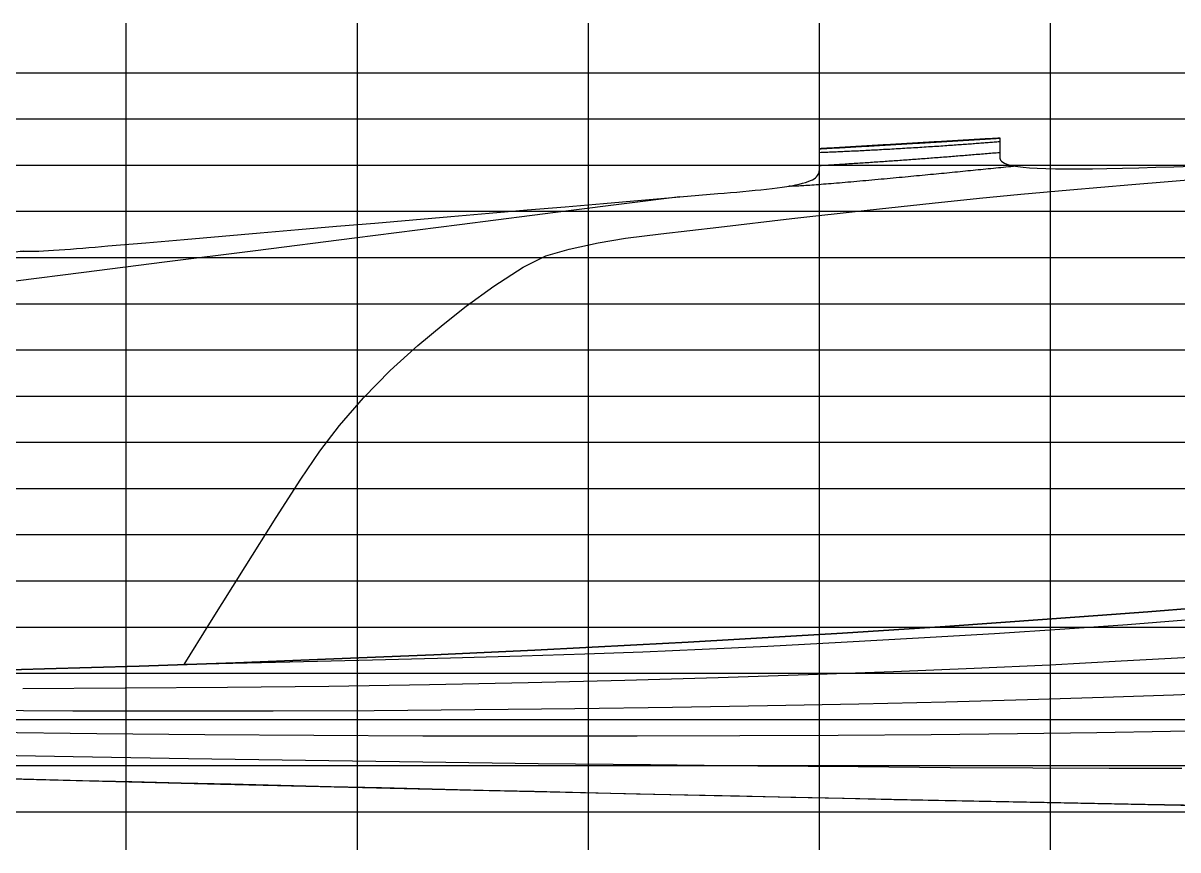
# Model space of a CAD drawing. Extents: x -0.22 to 9, y -4.91 to 1.71.
# Drawn here: x 1.777 to 4.276, y -0.083 to 1.708 of the extents above; entities that cross this region are included whole.
import ezdxf

# ---------------------------------------------------------------- set-up
doc = ezdxf.new("R2010")
doc.units = 0
doc.header["$MEASUREMENT"] = 0
for name, color, linetype in [('Base', 7, 'Continuous'), ('buttocks', 7, 'Continuous'), ('DWL', 7, 'Continuous'), ('Knuckle_lines', 7, 'Continuous'), ('stationgrid', 7, 'Continuous'), ('wlgrid', 7, 'Continuous')]:
    doc.layers.add(name, color=color, linetype=linetype)

msp = doc.modelspace()

# ---------------------------------------------------------------- linework, layer by layer
at = {"layer": 'Base', "color": 9}
msp.add_line((-0.219499, 0), (8.999479, 0), dxfattribs=at)
at = {"layer": 'buttocks', "color": 135}
for points in [[(3.5, 1.4362), (3.5039, 1.4364), (3.5079, 1.4366), (3.5118, 1.4368), (3.5158, 1.4371), (3.5197, 1.4373), (3.5236, 1.4375), (3.5276, 1.4378), (3.5315, 1.438), (3.5355, 1.4382), (3.5394, 1.4385), (3.5433, 1.4387), (3.5473, 1.4389), (3.5512, 1.4392), (3.5552, 1.4394), (3.5591, 1.4396), (3.563, 1.4399), (3.567, 1.4401), (3.5709, 1.4403), (3.5748, 1.4406), (3.5788, 1.4408), (3.5827, 1.441), (3.5867, 1.4413), (3.5906, 1.4415), (3.5945, 1.4417), (3.5985, 1.442), (3.6024, 1.4422), (3.6064, 1.4424), (3.6103, 1.4427), (3.6142, 1.4429), (3.6182, 1.4431), (3.6221, 1.4434), (3.6261, 1.4436), (3.63, 1.4438), (3.6339, 1.4441), (3.6379, 1.4443), (3.6418, 1.4445), (3.6458, 1.4447), (3.6497, 1.445), (3.6536, 1.4452), (3.6576, 1.4454), (3.6615, 1.4457), (3.6655, 1.4459), (3.6694, 1.4461), (3.6733, 1.4464), (3.6773, 1.4466), (3.6812, 1.4468), (3.6852, 1.4471), (3.6891, 1.4473), (3.693, 1.4475), (3.697, 1.4478), (3.7009, 1.448), (3.7048, 1.4482), (3.7088, 1.4485), (3.7127, 1.4487), (3.7167, 1.4489), (3.7206, 1.4492), (3.7245, 1.4494), (3.7285, 1.4496), (3.7324, 1.4499), (3.7364, 1.4501), (3.7403, 1.4503), (3.7442, 1.4506), (3.7482, 1.4508), (3.7521, 1.451), (3.7561, 1.4513), (3.76, 1.4515), (3.7639, 1.4517), (3.7679, 1.4519), (3.7718, 1.4522), (3.7758, 1.4524), (3.7797, 1.4526), (3.7836, 1.4529), (3.7876, 1.4531), (3.7915, 1.4533), (3.7955, 1.4536), (3.7994, 1.4538), (3.8033, 1.454), (3.8073, 1.4543), (3.8112, 1.4545), (3.8152, 1.4547), (3.8191, 1.455), (3.823, 1.4552), (3.827, 1.4554), (3.8309, 1.4557), (3.8348, 1.4559), (3.8388, 1.4561), (3.8427, 1.4564), (3.8467, 1.4566), (3.8506, 1.4568), (3.8545, 1.4571), (3.8585, 1.4573), (3.8624, 1.4575), (3.8664, 1.4578), (3.8703, 1.458), (3.8742, 1.4582), (3.8782, 1.4585), (3.8821, 1.4587), (3.8861, 1.4589), (3.89, 1.4592)], [(3.5, 1.4353), (3.5039, 1.4355), (3.5079, 1.4358), (3.5118, 1.436), (3.5158, 1.4362), (3.5197, 1.4364), (3.5236, 1.4367), (3.5276, 1.4369), (3.5315, 1.4371), (3.5355, 1.4373), (3.5394, 1.4376), (3.5433, 1.4378), (3.5473, 1.438), (3.5512, 1.4382), (3.5552, 1.4385), (3.5591, 1.4387), (3.563, 1.4389), (3.567, 1.4391), (3.5709, 1.4394), (3.5749, 1.4396), (3.5788, 1.4398), (3.5827, 1.44), (3.5867, 1.4403), (3.5906, 1.4405), (3.5946, 1.4407), (3.5985, 1.441), (3.6024, 1.4412), (3.6064, 1.4414), (3.6103, 1.4416), (3.6142, 1.4419), (3.6182, 1.4421), (3.6221, 1.4423), (3.6261, 1.4425), (3.63, 1.4428), (3.6339, 1.443), (3.6379, 1.4432), (3.6418, 1.4435), (3.6458, 1.4437), (3.6497, 1.4439), (3.6536, 1.4441), (3.6576, 1.4444), (3.6615, 1.4446), (3.6655, 1.4448), (3.6694, 1.4451), (3.6733, 1.4453), (3.6773, 1.4455), (3.6812, 1.4458), (3.6852, 1.446), (3.6891, 1.4462), (3.693, 1.4465), (3.697, 1.4467), (3.7009, 1.4469), (3.7049, 1.4472), (3.7088, 1.4474), (3.7127, 1.4476), (3.7167, 1.4479), (3.7206, 1.4481), (3.7246, 1.4483), (3.7285, 1.4486), (3.7324, 1.4488), (3.7364, 1.449), (3.7403, 1.4493), (3.7442, 1.4495), (3.7482, 1.4497), (3.7521, 1.45), (3.7561, 1.4502), (3.76, 1.4504), (3.7639, 1.4507), (3.7679, 1.4509), (3.7718, 1.4512), (3.7758, 1.4514), (3.7797, 1.4516), (3.7836, 1.4519), (3.7876, 1.4521), (3.7915, 1.4523), (3.7955, 1.4526), (3.7994, 1.4528), (3.8033, 1.4531), (3.8073, 1.4533), (3.8112, 1.4535), (3.8152, 1.4538), (3.8191, 1.454), (3.823, 1.4543), (3.827, 1.4545), (3.8309, 1.4547), (3.8349, 1.455), (3.8388, 1.4552), (3.8427, 1.4555), (3.8467, 1.4557), (3.8506, 1.4559), (3.8545, 1.4562), (3.8585, 1.4564), (3.8624, 1.4567), (3.8664, 1.4569), (3.8703, 1.4571), (3.8742, 1.4574), (3.8782, 1.4576), (3.8821, 1.4579), (3.8861, 1.4581), (3.89, 1.4583)], [(3.5, 1.4276), (3.5035, 1.4277), (3.5071, 1.4279), (3.5106, 1.428), (3.5142, 1.4282), (3.5177, 1.4283), (3.5213, 1.4285), (3.5249, 1.4286), (3.5285, 1.4288), (3.532, 1.4289), (3.5357, 1.4291), (3.5393, 1.4293), (3.5429, 1.4294), (3.5466, 1.4296), (3.5502, 1.4297), (3.5539, 1.4299), (3.5576, 1.4301), (3.5614, 1.4303), (3.5651, 1.4304), (3.5689, 1.4306), (3.5727, 1.4308), (3.5766, 1.431), (3.5805, 1.4311), (3.5844, 1.4313), (3.5883, 1.4315), (3.5923, 1.4317), (3.5963, 1.4319), (3.6004, 1.4321), (3.6044, 1.4323), (3.6086, 1.4325), (3.6127, 1.4328), (3.617, 1.433), (3.6212, 1.4332), (3.6255, 1.4334), (3.6299, 1.4337), (3.6343, 1.4339), (3.6387, 1.4342), (3.6431, 1.4344), (3.6476, 1.4347), (3.6522, 1.4349), (3.6567, 1.4352), (3.6613, 1.4354), (3.6659, 1.4357), (3.6705, 1.436), (3.6752, 1.4362), (3.6798, 1.4365), (3.6845, 1.4368), (3.6891, 1.4371), (3.6938, 1.4374), (3.6984, 1.4377), (3.7031, 1.4379), (3.7078, 1.4382), (3.7124, 1.4385), (3.7171, 1.4388), (3.7217, 1.4391), (3.7263, 1.4394), (3.7309, 1.4397), (3.7355, 1.44), (3.74, 1.4403), (3.7445, 1.4406), (3.749, 1.4409), (3.7535, 1.4411), (3.7579, 1.4414), (3.7623, 1.4417), (3.7666, 1.442), (3.7709, 1.4423), (3.7752, 1.4426), (3.7794, 1.4429), (3.7835, 1.4432), (3.7876, 1.4435), (3.7916, 1.4437), (3.7956, 1.444), (3.7995, 1.4443), (3.8034, 1.4446), (3.8072, 1.4448), (3.8109, 1.4451), (3.8146, 1.4454), (3.8182, 1.4457), (3.8218, 1.4459), (3.8254, 1.4462), (3.8289, 1.4464), (3.8323, 1.4467), (3.8357, 1.447), (3.8391, 1.4472), (3.8425, 1.4475), (3.8458, 1.4477), (3.8491, 1.448), (3.8523, 1.4482), (3.8556, 1.4485), (3.8588, 1.4487), (3.8619, 1.449), (3.8651, 1.4492), (3.8683, 1.4495), (3.8714, 1.4497), (3.8745, 1.45), (3.8776, 1.4502), (3.8807, 1.4505), (3.8838, 1.4507), (3.8869, 1.451), (3.89, 1.4512)], [(3.5, 1.3991), (3.5039, 1.3994), (3.5079, 1.3996), (3.5118, 1.3999), (3.5158, 1.4001), (3.5197, 1.4004), (3.5237, 1.4006), (3.5276, 1.4009), (3.5316, 1.4012), (3.5355, 1.4014), (3.5395, 1.4017), (3.5434, 1.4019), (3.5474, 1.4022), (3.5513, 1.4024), (3.5553, 1.4027), (3.5592, 1.4029), (3.5632, 1.4032), (3.5671, 1.4034), (3.5711, 1.4037), (3.575, 1.404), (3.579, 1.4042), (3.5829, 1.4045), (3.5869, 1.4047), (3.5908, 1.405), (3.5948, 1.4052), (3.5987, 1.4055), (3.6027, 1.4058), (3.6066, 1.406), (3.6106, 1.4063), (3.6145, 1.4066), (3.6185, 1.4068), (3.6224, 1.4071), (3.6263, 1.4073), (3.6303, 1.4076), (3.6342, 1.4079), (3.6382, 1.4082), (3.6421, 1.4084), (3.6461, 1.4087), (3.65, 1.409), (3.654, 1.4092), (3.6579, 1.4095), (3.6618, 1.4098), (3.6658, 1.4101), (3.6697, 1.4103), (3.6737, 1.4106), (3.6776, 1.4109), (3.6816, 1.4112), (3.6855, 1.4115), (3.6894, 1.4117), (3.6934, 1.412), (3.6973, 1.4123), (3.7012, 1.4126), (3.7052, 1.4129), (3.7091, 1.4132), (3.7131, 1.4135), (3.717, 1.4138), (3.7209, 1.4141), (3.7249, 1.4144), (3.7288, 1.4147), (3.7327, 1.415), (3.7367, 1.4153), (3.7406, 1.4156), (3.7446, 1.4159), (3.7485, 1.4162), (3.7524, 1.4165), (3.7564, 1.4168), (3.7603, 1.4171), (3.7642, 1.4174), (3.7682, 1.4177), (3.7721, 1.418), (3.776, 1.4183), (3.78, 1.4186), (3.7839, 1.4189), (3.7878, 1.4192), (3.7918, 1.4196), (3.7957, 1.4199), (3.7996, 1.4202), (3.8035, 1.4205), (3.8075, 1.4208), (3.8114, 1.4211), (3.8153, 1.4215), (3.8193, 1.4218), (3.8232, 1.4221), (3.8271, 1.4224), (3.8311, 1.4227), (3.835, 1.423), (3.8389, 1.4234), (3.8428, 1.4237), (3.8468, 1.424), (3.8507, 1.4243), (3.8546, 1.4246), (3.8586, 1.425), (3.8625, 1.4253), (3.8664, 1.4256), (3.8704, 1.4259), (3.8743, 1.4263), (3.8782, 1.4266), (3.8821, 1.4269), (3.8861, 1.4272), (3.89, 1.4275)], [(3.9249, 1.3976), (3.9195, 1.3971), (3.9141, 1.3965), (3.9087, 1.396), (3.9033, 1.3955), (3.8979, 1.3949), (3.8925, 1.3944), (3.8871, 1.3938), (3.8817, 1.3933), (3.8762, 1.3927), (3.8708, 1.3922), (3.8653, 1.3917), (3.8599, 1.3911), (3.8544, 1.3906), (3.8489, 1.39), (3.8434, 1.3895), (3.8379, 1.3889), (3.8323, 1.3884), (3.8268, 1.3878), (3.8212, 1.3873), (3.8156, 1.3867), (3.81, 1.3862), (3.8044, 1.3856), (3.7987, 1.385), (3.793, 1.3845), (3.7873, 1.3839), (3.7816, 1.3834), (3.7758, 1.3828), (3.77, 1.3822), (3.7642, 1.3817), (3.7583, 1.3811), (3.7524, 1.3805), (3.7465, 1.38), (3.7405, 1.3794), (3.7345, 1.3788), (3.7285, 1.3782), (3.7224, 1.3777), (3.7163, 1.3771), (3.7102, 1.3765), (3.704, 1.3759), (3.6978, 1.3753), (3.6915, 1.3747), (3.6852, 1.3741), (3.6789, 1.3735), (3.6725, 1.3729), (3.666, 1.3723), (3.6595, 1.3717), (3.653, 1.3711), (3.6464, 1.3705), (3.6398, 1.3699), (3.6332, 1.3693), (3.6266, 1.3687), (3.62, 1.3681), (3.6134, 1.3675), (3.6068, 1.3669), (3.6002, 1.3663), (3.5937, 1.3657), (3.5872, 1.3651), (3.5807, 1.3646), (3.5743, 1.364), (3.5679, 1.3634), (3.5616, 1.3629), (3.5553, 1.3624), (3.5491, 1.3618), (3.5431, 1.3613), (3.5371, 1.3608), (3.5312, 1.3603), (3.5254, 1.3598), (3.5197, 1.3594), (3.5141, 1.3589), (3.5087, 1.3585), (3.5033, 1.358), (3.4982, 1.3576), (3.4931, 1.3572), (3.4883, 1.3569), (3.4836, 1.3565), (3.479, 1.3562), (3.4746, 1.3559), (3.4704, 1.3556), (3.4664, 1.3553), (3.4626, 1.3551), (3.459, 1.3549), (3.4556, 1.3547), (3.4525, 1.3545), (3.4495, 1.3544), (3.4468, 1.3542), (3.4443, 1.3542), (3.442, 1.3541), (3.4401, 1.3541), (3.4383, 1.354), (3.4369, 1.3541), (3.4357, 1.3541), (3.4347, 1.3541), (3.4341, 1.3542), (3.4337, 1.3543), (3.4337, 1.3544), (3.4339, 1.3545), (3.4343, 1.3546), (3.435, 1.3548), (3.4356, 1.3549)], [(4.2917, 0.4146), (4.1666, 0.4049), (4.0307, 0.3953), (3.8783, 0.3855), (3.7139, 0.3757), (3.5472, 0.3664), (3.3882, 0.3581), (3.246, 0.3513), (3.118, 0.3458), (2.992, 0.3412), (2.8557, 0.3369), (2.7016, 0.3327), (2.5327, 0.3284), (2.3537, 0.3241), (2.169, 0.3198), (2.1252, 0.3188), (2.1252, 0.3188), (2.1809, 0.4082), (2.2572, 0.5303), (2.3246, 0.6372), (2.3779, 0.7203), (2.419, 0.7806), (2.4615, 0.8362), (2.5131, 0.8964), (2.5711, 0.9557), (2.6309, 1.0094), (2.6854, 1.055), (2.7357, 1.0948), (2.7952, 1.1377), (2.8585, 1.1788), (2.908, 1.2037), (2.9584, 1.2183), (3.021, 1.2316), (3.0801, 1.2416), (3.157, 1.2514), (3.282, 1.266), (3.4401, 1.2841), (3.6033, 1.3024), (3.7435, 1.3179), (3.8461, 1.3286), (3.9353, 1.3372), (4.0415, 1.3467), (4.1758, 1.3581), (4.3331, 1.371)], [(3.1975, 1.3312), (2.957, 1.3007), (2.721, 1.2708), (2.4937, 1.2419), (2.2795, 1.2148), (2.083, 1.1899), (1.9083, 1.1677), (1.7601, 1.1489)], [(1.7768, 1.2135), (1.7418, 1.2096)], [(1.7761, 0.2671), (1.9978, 0.268), (2.2187, 0.2697), (2.4386, 0.2723), (2.6561, 0.2759), (2.8699, 0.2802), (3.0787, 0.2852), (3.2809, 0.2909), (3.4752, 0.2971), (3.6602, 0.3039), (3.8345, 0.311), (3.9981, 0.3185), (4.153, 0.3265), (4.3015, 0.335)], [(1.6703, 0.22), (1.8843, 0.2188), (2.1, 0.2184), (2.3175, 0.2186), (2.5363, 0.2196), (2.7544, 0.2213), (2.9703, 0.2237), (3.1819, 0.2267), (3.3875, 0.2301), (3.5854, 0.234), (3.7736, 0.2384), (3.9504, 0.2431), (4.1142, 0.248), (4.2661, 0.2533), (4.4082, 0.2589)], [(4.4094, 0.1767), (4.2596, 0.1737), (4.1001, 0.171), (3.9282, 0.1687), (3.7414, 0.1667), (3.5403, 0.1652), (3.3274, 0.1642), (3.1051, 0.1636), (2.8758, 0.1635), (2.6419, 0.164), (2.4057, 0.165), (2.1698, 0.1667), (1.9362, 0.1689), (1.7054, 0.1718)], [(4.2842, 0.0934), (4.1266, 0.0936), (3.9617, 0.0943), (3.7826, 0.0954), (3.5836, 0.097), (3.3662, 0.0989), (3.1343, 0.1013), (2.8914, 0.1041), (2.6414, 0.1072), (2.3879, 0.1108), (2.1345, 0.1147), (1.8849, 0.1189), (1.6406, 0.1235)], [(4.4127, 0.0121), (4.2048, 0.0159), (3.9864, 0.02), (3.7578, 0.0245), (3.5197, 0.0294), (3.2722, 0.0347), (3.0161, 0.0404), (2.7521, 0.0464), (2.4809, 0.0527), (2.2035, 0.0593), (1.9207, 0.0662), (1.6333, 0.0732)]]:
    msp.add_lwpolyline(points, dxfattribs=at)
at = {"layer": 'DWL', "color": 1}
msp.add_line((-0.219499, 0.5), (8.999479, 0.5), dxfattribs=at)
at = {"layer": 'Knuckle_lines', "color": 7}
for points in [[(3.5, 1.4362), (3.5244, 1.4376), (3.5487, 1.439), (3.5731, 1.4405), (3.5975, 1.4419), (3.6219, 1.4433), (3.6462, 1.4448), (3.6706, 1.4462), (3.695, 1.4477), (3.7194, 1.4491), (3.7438, 1.4505), (3.7681, 1.452), (3.7925, 1.4534), (3.8169, 1.4548), (3.8413, 1.4563), (3.8656, 1.4577), (3.89, 1.4592)], [(3.89, 1.4592), (3.89, 1.4591), (3.89, 1.4591), (3.89, 1.4591), (3.89, 1.459), (3.89, 1.459), (3.89, 1.4588), (3.89, 1.4586), (3.89, 1.4583), (3.89, 1.458), (3.89, 1.4576), (3.89, 1.457), (3.89, 1.4564), (3.89, 1.4557), (3.89, 1.4548), (3.89, 1.4538), (3.89, 1.4527), (3.89, 1.4514), (3.89, 1.4499), (3.89, 1.4484), (3.89, 1.4467), (3.89, 1.4449), (3.89, 1.4429), (3.89, 1.4409), (3.89, 1.4388), (3.89, 1.4367), (3.89, 1.4344), (3.89, 1.4321), (3.89, 1.4298), (3.89, 1.4274), (3.89, 1.425), (3.89, 1.4226), (3.89, 1.4202)], [(3.5, 1.3967), (3.5, 1.3991), (3.5, 1.4016), (3.5, 1.404), (3.5, 1.4064), (3.5, 1.4088), (3.5, 1.4111), (3.5, 1.4134), (3.5, 1.4156), (3.5, 1.4177), (3.5, 1.4197), (3.5, 1.4217), (3.5, 1.4235), (3.5, 1.4252), (3.5, 1.4268), (3.5, 1.4283), (3.5, 1.4296), (3.5, 1.4307), (3.5, 1.4317), (3.5, 1.4326), (3.5, 1.4334), (3.5, 1.434), (3.5, 1.4345), (3.5, 1.435), (3.5, 1.4353), (3.5, 1.4356), (3.5, 1.4358), (3.5, 1.436), (3.5, 1.436), (3.5, 1.4361), (3.5, 1.4361), (3.5, 1.4361), (3.5, 1.4362)], [(3.89, 1.4202), (3.89, 1.4177), (3.8902, 1.4153), (3.8908, 1.4129), (3.8919, 1.4106), (3.8937, 1.4083), (3.8964, 1.4061), (3.9001, 1.404), (3.9051, 1.402), (3.9115, 1.4002), (3.9194, 1.3985), (3.9292, 1.397), (3.9409, 1.3956), (3.9547, 1.3944), (3.9708, 1.3935), (3.9894, 1.3928), (4.0106, 1.3923)], [(4.0106, 1.3923), (4.0346, 1.3921), (4.0613, 1.3921), (4.0904, 1.3923), (4.1218, 1.3928), (4.1554, 1.3935), (4.1909, 1.3943), (4.2281, 1.3953), (4.267, 1.3965), (4.3072, 1.3979), (4.3487, 1.3993), (4.3913, 1.4009), (4.4347, 1.4025), (4.4788, 1.4043), (4.5235, 1.4061), (4.5685, 1.4079), (4.6137, 1.4098)], [(3.4633, 1.3606), (3.4698, 1.3625), (3.4754, 1.3644), (3.4803, 1.3664), (3.4845, 1.3685), (3.4881, 1.3706), (3.491, 1.3728), (3.4935, 1.375), (3.4954, 1.3773), (3.4969, 1.3797), (3.4981, 1.382), (3.4989, 1.3844), (3.4994, 1.3868), (3.4998, 1.3893), (3.4999, 1.3917), (3.5, 1.3942), (3.5, 1.3967)], [(3.28, 1.3383), (3.2937, 1.3395), (3.3074, 1.3406), (3.321, 1.3418), (3.3344, 1.3431), (3.3476, 1.3443), (3.3606, 1.3455), (3.3732, 1.3468), (3.3854, 1.3481), (3.3972, 1.3495), (3.4085, 1.3509), (3.4193, 1.3524), (3.4295, 1.3539), (3.4391, 1.3555), (3.4479, 1.3571), (3.456, 1.3588), (3.4633, 1.3606)], [(1.96, 1.225), (2.0425, 1.2321), (2.125, 1.2392), (2.2075, 1.2463), (2.29, 1.2533), (2.3725, 1.2604), (2.455, 1.2675), (2.5375, 1.2746), (2.62, 1.2817), (2.7025, 1.2887), (2.785, 1.2958), (2.8675, 1.3029), (2.95, 1.31), (3.0325, 1.317), (3.115, 1.3241), (3.1975, 1.3312), (3.28, 1.3383)], [(1.7702, 1.2138), (1.7767, 1.2135), (1.784, 1.2134), (1.7921, 1.2135), (1.8009, 1.2137), (1.8105, 1.214), (1.8207, 1.2145), (1.8314, 1.215), (1.8428, 1.2157), (1.8546, 1.2165), (1.8668, 1.2174), (1.8794, 1.2183), (1.8924, 1.2194), (1.9056, 1.2204), (1.919, 1.2215), (1.9326, 1.2227), (1.9462, 1.2239), (1.96, 1.225)], [(4.3176, 0.4416), (4.2106, 0.4332), (4.1023, 0.4251), (3.9929, 0.417), (3.8826, 0.4092), (3.7718, 0.4015), (3.6607, 0.3942), (3.5494, 0.387), (3.4381, 0.3802), (3.3268, 0.3737), (3.2157, 0.3674), (3.1049, 0.3614), (2.9943, 0.3556), (2.8842, 0.3501), (2.7745, 0.3449), (2.6654, 0.34), (2.557, 0.3353), (2.4493, 0.3308), (2.3424, 0.3266), (2.2364, 0.3227), (2.1314, 0.319), (2.0275, 0.3155), (1.9247, 0.3123), (1.8231, 0.3093), (1.7227, 0.3066)], [(1.7227, 0.3066), (1.8231, 0.3093), (1.9247, 0.3123), (2.0275, 0.3155), (2.1314, 0.319), (2.2364, 0.3227), (2.3424, 0.3266), (2.4493, 0.3308), (2.557, 0.3353), (2.6654, 0.34), (2.7745, 0.3449), (2.8842, 0.3501), (2.9943, 0.3556), (3.1049, 0.3614), (3.2157, 0.3674), (3.3268, 0.3737), (3.4381, 0.3802), (3.5494, 0.387), (3.6607, 0.3942), (3.7718, 0.4015), (3.8826, 0.4092), (3.9929, 0.417), (4.1023, 0.425), (4.2106, 0.4332), (4.3176, 0.4415)], [(4.3176, 0.0131), (4.2106, 0.0151), (4.1023, 0.0171), (3.9929, 0.0193), (3.8826, 0.0215), (3.7718, 0.0238), (3.6607, 0.0262), (3.5494, 0.0285), (3.438, 0.031), (3.3267, 0.0335), (3.2154, 0.036), (3.1043, 0.0385), (2.9933, 0.0411), (2.8826, 0.0437), (2.7721, 0.0463), (2.662, 0.0489), (2.5523, 0.0516), (2.4431, 0.0542), (2.3343, 0.0568), (2.2261, 0.0595), (2.1186, 0.0621), (2.0117, 0.0647), (1.9055, 0.0673), (1.8001, 0.0699), (1.6954, 0.0725)]]:
    msp.add_lwpolyline(points, dxfattribs=at)
at = {"layer": 'stationgrid', "color": 9}
for p, q in [((2, -0.082543), (2, 1.707517)), ((2.5, -0.082543), (2.5, 1.707517)), ((3, -0.082543), (3, 1.707517)), ((3.5, -0.082543), (3.5, 1.707517)), ((4, -0.082543), (4, 1.707517))]:
    msp.add_line(p, q, dxfattribs=at)
at = {"layer": 'wlgrid', "color": 9}
for p, q in [((-0.219499, 1.6), (8.999479, 1.6)), ((-0.219499, 1.5), (8.999479, 1.5)), ((-0.219499, 1.4), (8.999479, 1.4)), ((-0.219499, 1.3), (8.999479, 1.3)), ((-0.219499, 1.2), (8.999479, 1.2)), ((-0.219499, 1.1), (8.999479, 1.1)), ((-0.219499, 1), (8.999479, 1)), ((-0.219499, 0.9), (8.999479, 0.9)), ((-0.219499, 0.8), (8.999479, 0.8)), ((-0.219499, 0.7), (8.999479, 0.7)), ((-0.219499, 0.6), (8.999479, 0.6)), ((-0.219499, 0.5), (8.999479, 0.5)), ((-0.219499, 0.4), (8.999479, 0.4)), ((-0.219499, 0.3), (8.999479, 0.3)), ((-0.219499, 0.2), (8.999479, 0.2)), ((-0.219499, 0.1), (8.999479, 0.1))]:
    msp.add_line(p, q, dxfattribs=at)

doc.saveas('drawing.dxf')
